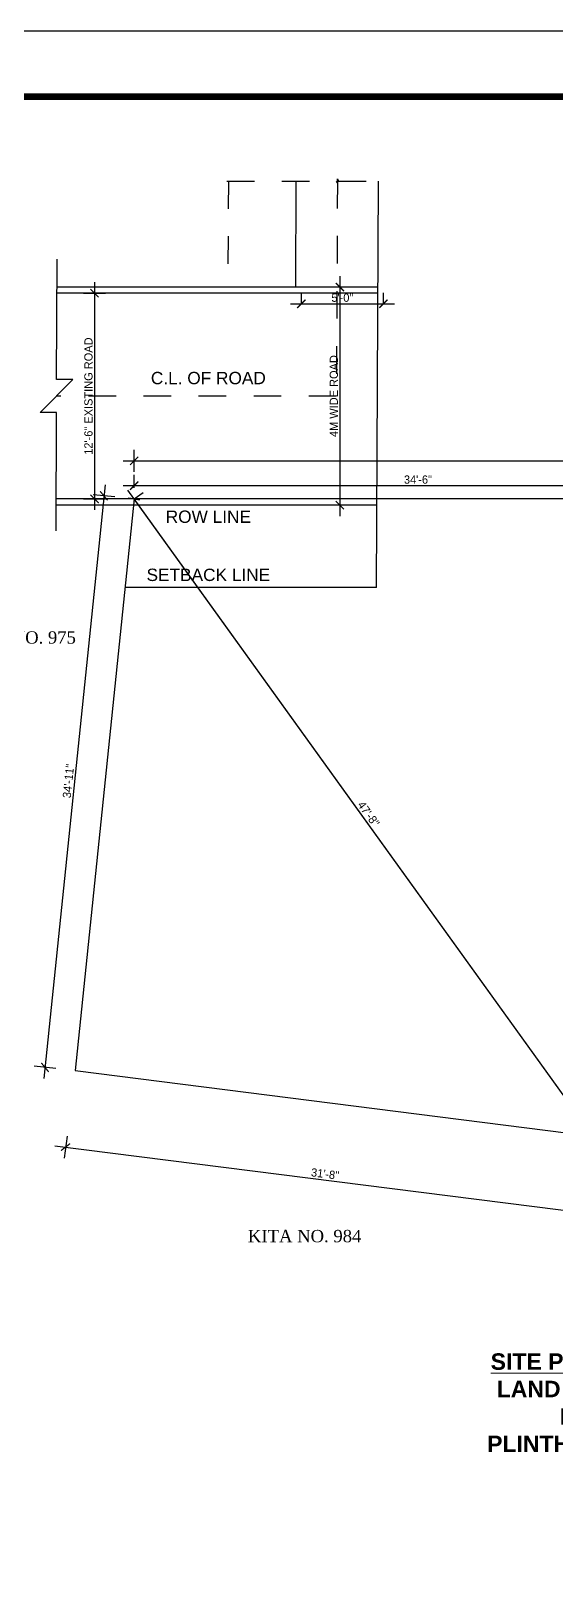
# Model space of a CAD drawing. Header units: inches. Extents: x 3672 to 10975, y -27382 to -746.
# Drawn here: x 4309 to 4692, y -23316 to -22194 of the extents above; entities that cross this region are included whole.
import ezdxf

# ---------------------------------------------------------------- set-up
doc = ezdxf.new("R2010")
doc.units = ezdxf.units.IN
doc.header["$LTSCALE"] = 17
doc.header["$MEASUREMENT"] = 0
doc.linetypes.add('ACAD_ISO02W100', pattern=[15, 12, -3])
doc.linetypes.add('Dash1', pattern=[0.472441, 0.23622, -0.23622])
for name, color, linetype, lineweight in [('25 BOT BAR', 12, 'Continuous', 25), ('OUTLINE', 1, 'Continuous', 25), ('TEXT', 231, 'Continuous', 20), ('Toilet', 7, 'Continuous', 25), ('Wall Plan_.50', 10, 'Continuous', 50)]:
    doc.layers.add(name, color=color, linetype=linetype, lineweight=lineweight)
doc.styles.add('ARCHITECTURE', font='stylu.ttf')
doc.dimstyles.new('8 SCALE', dxfattribs={"dimscale": 0, "dimtxt": 6, "dimasz": 6, "dimexe": 8, "dimexo": 8, "dimgap": 1.25, "dimtad": 1, "dimdec": 0, "dimzin": 3, "dimdsep": 46, "dimlunit": 4, "dimtxsty": 'ARCHITECTURE', "dimblk": 'ARCHTICK', "dimcen": 8, "dimdle": 8, "dimclrd": 5, "dimclre": 5, "dimclrt": 7, "dimadec": 0, "dimazin": 0, "dimtfac": 0.75, "dimtdec": 0, "dimtix": 1, "dimtmove": 2, "dimatfit": 3, "dimldrblk": 'ARCHTICK', "dimfxl": 8, "dimfxlon": 1, "dimtolj": 1, "dimtzin": 0, "dimlwd": -1, "dimlwe": -1, "dimarcsym": 0})

# ---------------------------------------------------------------- blocks, each defined once
blk = doc.blocks.new('_ArchTick')
at = {"color": 0, "linetype": 'ByBlock', "const_width": 0.15}
blk.add_lwpolyline([(-0.5, -0.5), (0.5, 0.5)], dxfattribs=at)
blk = doc.blocks.new('*D2831')
at = {"layer": 'Defpoints', "color": 0, "transparency": 16777216}
for p in [(5326.1, -22507.3), (4384.5, -22535.1), (5326.1, -22535.1)]:
    blk.add_point(p, dxfattribs=at)
at = {"layer": 'OUTLINE', "color": 5, "transparency": 16777216}
for p, q in [((4384.5, -22515.3), (4384.5, -22499.3)), ((5326.1, -22515.3), (5326.1, -22499.3)), ((4376.5, -22507.3), (5334.1, -22507.3))]:
    blk.add_line(p, q, dxfattribs=at)
at = {"layer": 'OUTLINE', "color": 5, "transparency": 16777216, "xscale": 6, "yscale": 6, "zscale": 6, "rotation": 180}
blk.add_blockref('_ArchTick', (4384.5, -22507.3), dxfattribs=at)
at = {"layer": 'OUTLINE', "color": 5, "transparency": 16777216, "xscale": 6, "yscale": 6, "zscale": 6}
blk.add_blockref('_ArchTick', (5326.1, -22507.3), dxfattribs=at)
at = {"layer": 'OUTLINE', "color": 7, "transparency": 16777216, "insert": (4855.3, -22502.9), "char_height": 6, "attachment_point": 5, "style": 'ARCHITECTURE'}
blk.add_mtext('\\A1;78\'-6"', dxfattribs=at)
blk = doc.blocks.new('*D2832')
at = {"layer": 'Defpoints', "color": 0, "transparency": 16777216}
for p in [(4798.3, -22525.4), (4384.5, -22535.1), (4798.3, -22535.1)]:
    blk.add_point(p, dxfattribs=at)
at = {"layer": 'OUTLINE', "color": 5, "transparency": 16777216}
for p, q in [((4384.5, -22527.1), (4384.5, -22517.4)), ((4798.3, -22527.1), (4798.3, -22517.4)), ((4376.5, -22525.4), (4806.3, -22525.4))]:
    blk.add_line(p, q, dxfattribs=at)
at = {"layer": 'OUTLINE', "color": 5, "transparency": 16777216, "xscale": 6, "yscale": 6, "zscale": 6, "rotation": 180}
blk.add_blockref('_ArchTick', (4384.5, -22525.4), dxfattribs=at)
at = {"layer": 'OUTLINE', "color": 5, "transparency": 16777216, "xscale": 6, "yscale": 6, "zscale": 6}
blk.add_blockref('_ArchTick', (4798.3, -22525.4), dxfattribs=at)
at = {"layer": 'OUTLINE', "color": 7, "transparency": 16777216, "insert": (4591.4, -22521), "char_height": 6, "attachment_point": 5, "style": 'ARCHITECTURE'}
blk.add_mtext('\\A1;34\'-6"', dxfattribs=at)
blk = doc.blocks.new('*D2833')
at = {"layer": 'Defpoints', "color": 0, "transparency": 16777216}
for p in [(4384.5, -22535.1), (4384.5, -22535.1), (4718.9, -22999.7)]:
    blk.add_point(p, dxfattribs=at)
at = {"layer": 'OUTLINE', "color": 5, "transparency": 16777216}
for p, q in [((4723.6, -23006.2), (4379.9, -22528.6)), ((4384.5, -22535.1), (4391, -22530.4)), ((4718.9, -22999.7), (4725.4, -22995.1))]:
    blk.add_line(p, q, dxfattribs=at)
at = {"layer": 'OUTLINE', "color": 5, "transparency": 16777216, "xscale": 6, "yscale": 6, "zscale": 6}
for p, rotation in [((4384.5, -22535.1), 125.7398794609257), ((4718.9, -22999.7), 305.7398794609257)]:
    blk.add_blockref('_ArchTick', p, dxfattribs=dict(at, rotation=rotation))
at = {"layer": 'OUTLINE', "color": 7, "transparency": 16777216, "insert": (4555.4, -22764.8), "char_height": 6, "attachment_point": 5, "rotation": 305.7399, "style": 'ARCHITECTURE'}
blk.add_mtext('\\A1;47\'-8"', dxfattribs=at)
blk = doc.blocks.new('*D2843')
at = {"layer": 'Defpoints', "color": 0, "transparency": 16777216}
for p in [(4341.6, -22951.9), (4718.9, -22999.7), (4711.8, -23055.6)]:
    blk.add_point(p, dxfattribs=at)
at = {"layer": 'OUTLINE', "color": 5, "transparency": 16777216}
for p, q in [((4335.6, -22999.8), (4333.5, -23015.7)), ((4326.6, -23006.7), (4719.8, -23056.6)), ((4712.9, -23047.6), (4710.8, -23063.5))]:
    blk.add_line(p, q, dxfattribs=at)
at = {"layer": 'OUTLINE', "color": 5, "transparency": 16777216, "xscale": 6, "yscale": 6, "zscale": 6}
for p, rotation in [((4334.5, -23007.7), 172.7744740016134), ((4711.8, -23055.6), 352.7744740016134)]:
    blk.add_blockref('_ArchTick', p, dxfattribs=dict(at, rotation=rotation))
at = {"layer": 'OUTLINE', "color": 7, "transparency": 16777216, "insert": (4523.7, -23027.3), "char_height": 6, "attachment_point": 5, "rotation": 352.7745, "style": 'ARCHITECTURE'}
blk.add_mtext('\\A1;31\'-8"', dxfattribs=at)
blk = doc.blocks.new('*D2844')
at = {"layer": 'Defpoints', "color": 0, "transparency": 16777216}
for p in [(4384.5, -22535.1), (4319.5, -22949.6), (4341.6, -22951.9)]:
    blk.add_point(p, dxfattribs=at)
at = {"layer": 'OUTLINE', "color": 5, "transparency": 16777216}
for p, q in [((4363.3, -22524.8), (4318.7, -22957.6)), ((4370.4, -22533.6), (4354.5, -22532)), ((4327.5, -22950.4), (4311.5, -22948.8))]:
    blk.add_line(p, q, dxfattribs=at)
at = {"layer": 'OUTLINE', "color": 5, "transparency": 16777216, "xscale": 6, "yscale": 6, "zscale": 6}
for p, rotation in [((4362.4, -22532.8), 84.12042794738267), ((4319.5, -22949.6), 264.1204279473827)]:
    blk.add_blockref('_ArchTick', p, dxfattribs=dict(at, rotation=rotation))
at = {"layer": 'OUTLINE', "color": 7, "transparency": 16777216, "insert": (4336.6, -22740.8), "char_height": 6, "attachment_point": 5, "rotation": 84.1204, "style": 'ARCHITECTURE'}
blk.add_mtext('\\A1;34\'-11"', dxfattribs=at)
blk = doc.blocks.new('*D2845')
at = {"layer": 'Defpoints', "color": 0, "transparency": 16777216}
for p in [(4328.2, -22385.1), (4327.7, -22535.1), (4355.6, -22535.1)]:
    blk.add_point(p, dxfattribs=at)
at = {"layer": 'OUTLINE', "color": 5, "transparency": 16777216}
for p, q in [((4355.6, -22377.1), (4355.6, -22543.1)), ((4347.6, -22385.1), (4363.6, -22385.1)), ((4347.6, -22535.1), (4363.6, -22535.1))]:
    blk.add_line(p, q, dxfattribs=at)
at = {"layer": 'OUTLINE', "color": 5, "transparency": 16777216, "xscale": 6, "yscale": 6, "zscale": 6}
for p, rotation in [((4355.6, -22385.1), 90), ((4355.6, -22535.1), 270)]:
    blk.add_blockref('_ArchTick', p, dxfattribs=dict(at, rotation=rotation))
at = {"layer": 'OUTLINE', "color": 7, "transparency": 16777216, "insert": (4351.2, -22460.1), "char_height": 6, "attachment_point": 5, "rotation": 90, "style": 'ARCHITECTURE'}
blk.add_mtext('\\A1;12\'-6" EXISTING ROAD', dxfattribs=at)
blk = doc.blocks.new('*D2846')
at = {"layer": 'Defpoints', "color": 0, "transparency": 16777216}
for p in [(4562.3, -22380.6), (4534.5, -22539.6), (4561.5, -22539.6)]:
    blk.add_point(p, dxfattribs=at)
at = {"layer": 'OUTLINE', "color": 5, "transparency": 16777216}
for p, q in [((4542.5, -22380.6), (4526.5, -22380.6)), ((4534.5, -22372.6), (4534.5, -22547.6)), ((4542.5, -22539.6), (4526.5, -22539.6))]:
    blk.add_line(p, q, dxfattribs=at)
at = {"layer": 'OUTLINE', "color": 5, "transparency": 16777216, "xscale": 6, "yscale": 6, "zscale": 6}
for p, rotation in [((4534.5, -22380.6), 90), ((4534.5, -22539.6), 270)]:
    blk.add_blockref('_ArchTick', p, dxfattribs=dict(at, rotation=rotation))
at = {"layer": 'OUTLINE', "color": 7, "transparency": 16777216, "insert": (4530.1, -22460.1), "char_height": 6, "attachment_point": 5, "rotation": 90, "style": 'ARCHITECTURE'}
blk.add_mtext('\\A1;4M WIDE ROAD', dxfattribs=at)
blk = doc.blocks.new('*D3156')
at = {"layer": '25 BOT BAR', "color": 5, "transparency": 16777216}
for p, q in [((4498.4, -22392.8), (4574.2, -22392.8)), ((4506.4, -22392.8), (4506.4, -22384.8)), ((4566.2, -22392.8), (4566.2, -22384.8))]:
    blk.add_line(p, q, dxfattribs=at)
at = {"layer": 'Defpoints', "color": 0, "transparency": 16777216}
for p in [(4506.4, -22393.3), (4566.2, -22392.8), (4566.2, -22393.3)]:
    blk.add_point(p, dxfattribs=at)
at = {"layer": '25 BOT BAR', "color": 5, "transparency": 16777216, "xscale": 6, "yscale": 6, "zscale": 6, "rotation": 180}
blk.add_blockref('_ArchTick', (4506.4, -22392.8), dxfattribs=at)
at = {"layer": '25 BOT BAR', "color": 5, "transparency": 16777216, "xscale": 6, "yscale": 6, "zscale": 6}
blk.add_blockref('_ArchTick', (4566.2, -22392.8), dxfattribs=at)
at = {"layer": '25 BOT BAR', "color": 7, "transparency": 16777216, "insert": (4536.3, -22388.4), "char_height": 6, "attachment_point": 5, "style": 'ARCHITECTURE'}
blk.add_mtext('\\A1;5\'-0"', dxfattribs=at)

msp = doc.modelspace()

# ---------------------------------------------------------------- linework, layer by layer
for p, q in [((4502.3, -22380.6), (4502.7, -22303.4)), ((4561.2, -22599.6), (4562.7, -22303.4)), ((4562.3, -22385.1), (4328.2, -22385.1))]:
    msp.add_line(p, q)
msp.add_lwpolyline([(3671.9, -24438.8), (3671.9, -22193.7), (6846.7, -22193.7), (6846.7, -24438.8)], close=True)
at = {"const_width": 4.8}
msp.add_lwpolyline([(6798.7, -24390.8), (6798.7, -22241.7), (3815.9, -22241.7), (3815.9, -24390.8)], close=True, dxfattribs=at)
at = {"linetype": 'Dash1', "ltscale": 5}
for points in [[(4532.7, -22303.2), (4531.9, -22460.1), (4327.9, -22460.1)], [(4453.2, -22303.4), (4452.8, -22380.6), (4327.9, -22380.6)], [(4452.1, -22303.4), (4531.9, -22303.4), (4532.5, -22304.7), (4532.8, -22301.6), (4533.5, -22303.4), (4568.7, -22303.4)]]:
    msp.add_lwpolyline(points, dxfattribs=at)
at = {"linetype": 'ACAD_ISO02W100', "ltscale": 5}
for points in [[(4562.3, -22380.6), (4327.9, -22380.6)], [(4561.5, -22539.6), (4327.9, -22539.6)]]:
    msp.add_lwpolyline(points, dxfattribs=at)
for points in [[(4561.5, -22535.1), (4327.7, -22535.1)], [(4561.2, -22599.6), (4377.9, -22599.6)]]:
    msp.add_lwpolyline(points)
at = {"layer": 'Toilet'}
for p, q in [((4328, -22448.1), (4328.3, -22360.3)), ((4315.9, -22472.1), (4339.9, -22448.1)), ((4339.9, -22448.1), (4328, -22448.1)), ((4327.9, -22472.1), (4315.9, -22472.1)), ((4327.6, -22558.3), (4327.9, -22472.1)), ((4384.5, -22535.1), (4341.6, -22951.9)), ((4855.3, -22535.1), (4384.5, -22535.1)), ((4718.9, -22999.7), (4384.5, -22535.1)), ((4341.6, -22951.9), (4718.9, -22999.7))]:
    msp.add_line(p, q, dxfattribs=at)

# ---------------------------------------------------------------- texts
at = {"char_height": 9, "attachment_point": 2}
for s, insert in [('{\\fTimes New Roman|b0|i0|c0|p18;KITA NO. 975}', (4300.7, -22631.6)), ('{\\fTimes New Roman|b0|i0|c0|p18;KITA NO. 984}', (4508.8, -23068.1))]:
    msp.add_mtext_dynamic_manual_height_columns(s, width=111.939, gutter_width=50, heights=[0], dxfattribs=dict(at, insert=insert))
at = {"layer": 'TEXT', "insert": (4688.2, -23158.1), "char_height": 12, "width": 402.268, "attachment_point": 2}
msp.add_mtext('{\\fArial|b1|i0|c0|p34;\\LSITE PLAN\\P\\l                                 LAND AREA = 3336.41 SQ.FT\\P                                 KITTA NO. = 1132\\P                                 PLINTH AREA = 1460.23 SQ.FT}', dxfattribs=at)
at = {"layer": 'Wall Plan_.50', "char_height": 9, "attachment_point": 5}
for s, insert, width in [('{\\fArial TUR|b0|i0|c0|p34;\\C7;C.L. OF ROAD}', (4438.6, -22447), 112.759), ('{\\fArial TUR|b0|i0|c162|p34;\\C7;ROW\\fArial TUR|b0|i0|c0|p34; LINE}', (4438.6, -22548.1), 76.009), ('{\\fArial TUR|b0|i0|c0|p34;\\C7;SETBACK LINE}', (4438.6, -22590.5), 158.932)]:
    msp.add_mtext(s, dxfattribs=dict(at, insert=insert, width=width))

# ---------------------------------------------------------------- dimensions: what is measured, and where the dimension line sits
at = {"layer": '25 BOT BAR'}
dim = msp.add_linear_dim(base=(4566.2, -22392.8), p1=(4506.4, -22393.3), p2=(4566.2, -22393.3), dimstyle='8 SCALE', override={"dimscale": 1}, dxfattribs=at)
dim.commit()
dim.dimension.update_dxf_attribs({"geometry": '*D3156', "text_midpoint": (4536.3, -22388.4)})
at = {"layer": 'OUTLINE'}
for base, p1, p2, text, picture, middle in [((4355.6, -22535.1), (4328.2, -22385.1), (4327.7, -22535.1), '12\'-6" EXISTING ROAD', '*D2845', (4351.2, -22460.1)), ((4534.5, -22539.6), (4562.3, -22380.6), (4561.5, -22539.6), '4M WIDE ROAD', '*D2846', (4530.1, -22460.1))]:
    dim = msp.add_linear_dim(base=base, p1=p1, p2=p2, angle=90, text=text, dimstyle='8 SCALE', override={"dimscale": 1}, dxfattribs=at)
    dim.commit()
    dim.dimension.update_dxf_attribs({"geometry": picture, "text_midpoint": middle})
for base, p2, picture, middle in [((5326.1, -22507.3), (5326.1, -22535.1), '*D2831', (4855.3, -22502.9)), ((4798.3, -22525.4), (4798.3, -22535.1), '*D2832', (4591.4, -22521))]:
    dim = msp.add_linear_dim(base=base, p1=(4384.5, -22535.1), p2=p2, dimstyle='8 SCALE', override={"dimscale": 1}, dxfattribs=at)
    dim.commit()
    dim.dimension.update_dxf_attribs({"geometry": picture, "text_midpoint": middle})
for p1, p2, distance, picture, middle in [((4384.5, -22535.1), (4341.6, -22951.9), -22.2, '*D2844', (4336.6, -22740.8)), ((4718.9, -22999.7), (4384.5, -22535.1), 0, '*D2833', (4555.4, -22764.8)), ((4341.6, -22951.9), (4718.9, -22999.7), -56.3, '*D2843', (4523.7, -23027.3))]:
    dim = msp.add_aligned_dim(p1=p1, p2=p2, distance=distance, dimstyle='8 SCALE', override={"dimscale": 1}, dxfattribs=at)
    dim.commit()
    dim.dimension.update_dxf_attribs({"geometry": picture, "text_midpoint": middle})

doc.saveas('drawing.dxf')
